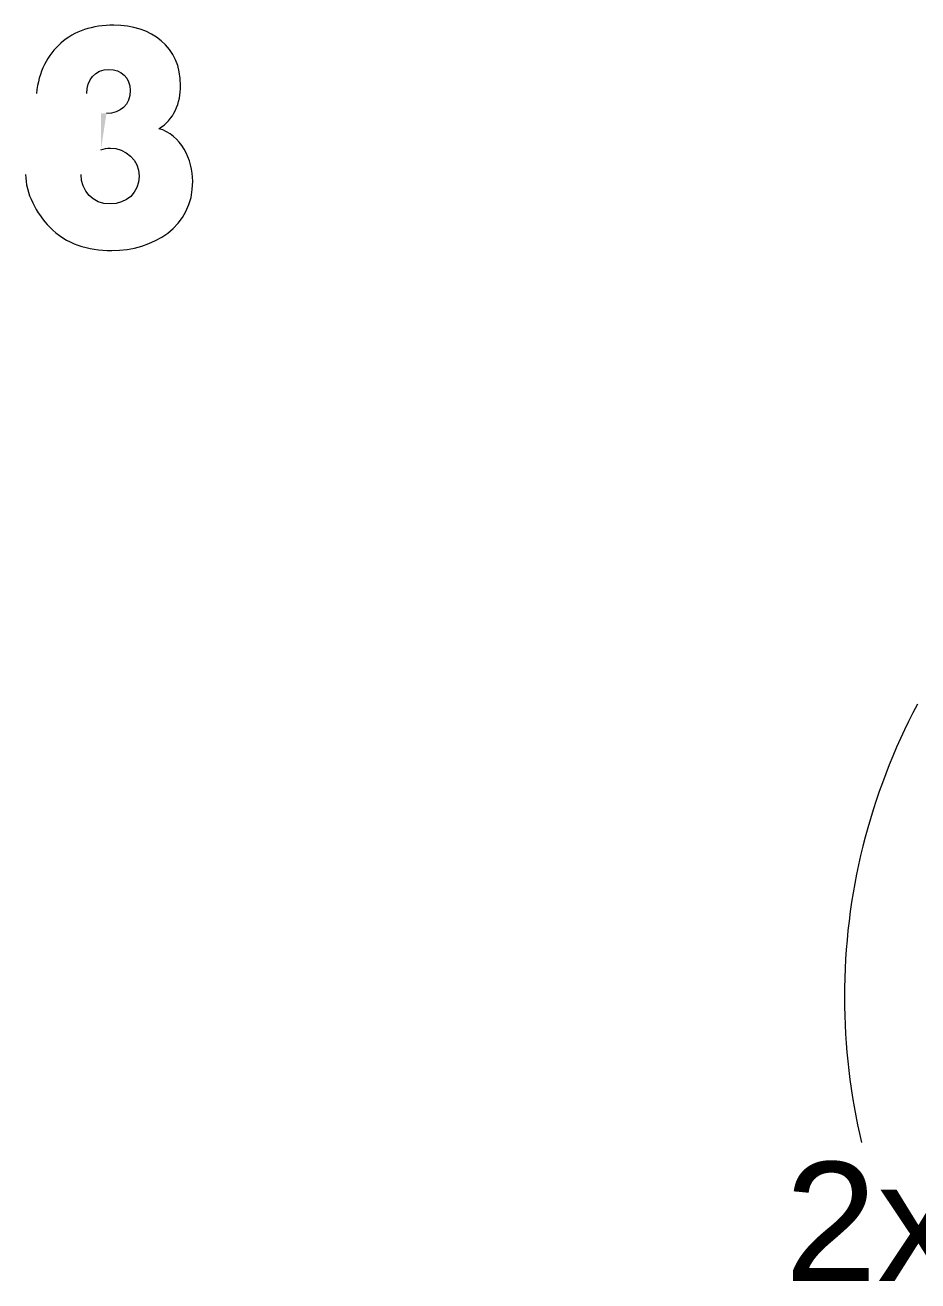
# Model space of a CAD drawing. Header units: metres. Extents: x -8.4 to 7.9, y -3.9 to 2.
# Drawn here: x 3.0835 to 3.2276, y 0.9744 to 1.177 of the extents above; entities that cross this region are included whole.
import ezdxf

# ---------------------------------------------------------------- set-up
doc = ezdxf.new("R2010")
doc.units = ezdxf.units.M
doc.header["$MEASUREMENT"] = 0
doc.layers.add('PDF5_Geometry_Num_Penna__7', color=7, linetype='Continuous', lineweight=18)
doc.layers.add('PDF5_Text_Num_Penna__7', color=7, linetype='Continuous', lineweight=18)
doc.styles.add('GENERATED_STYLE_2', font='')
doc.styles.get('GENERATED_STYLE_2').set_extended_font_data('Arial')

msp = doc.modelspace()

# ---------------------------------------------------------------- hatches: boundary and pattern name
at = {"layer": 'PDF5_Geometry_Num_Penna__7', "linetype": 'Continuous', "lineweight": 18}
msp.add_hatch(color=7, dxfattribs=at).paths.add_polyline_path([(3.096595195217924, 1.162736005508945), (3.095701643090078, 1.162736005508945), (3.095701643090078, 1.156883239071558)])

# ---------------------------------------------------------------- linework, layer by layer
at = {"layer": 'PDF5_Geometry_Num_Penna__7', "color": 7, "linetype": 'Continuous', "lineweight": 18, "flags": 128}
msp.add_lwpolyline([(3.227513985229203, 1.067391461736804, 0.1233840107133719), (3.21574441445193, 1.020121064920233, 0.0587069191777265), (3.218490597991509, 0.9966727678320213)], format="xyb", dxfattribs=at)
at = {"layer": 'PDF5_Geometry_Num_Penna__7', "color": 7, "linetype": 'Continuous', "lineweight": 18}
for points in [[(3.097800001336969, 1.17698816194808), (3.09436131489831, 1.17698816194808), (3.091366426016481, 1.176003765353903), (3.089223390163197, 1.174085606786128)], [(3.108568793731053, 1.167203766148172), (3.108568793731053, 1.173503308649483), (3.103829988946379, 1.176988161948079), (3.097800001336968, 1.176988161948079)], [(3.089223390163198, 1.174085606786129), (3.087075886549276, 1.172164469711261), (3.085649181651815, 1.169482324074178), (3.085290271547131, 1.165951303915643)], [(3.093421595910525, 1.165951303915642), (3.093376918304132, 1.168143485135956), (3.094761924102293, 1.169839744925316), (3.096995804421906, 1.169839744925316)], [(3.096995804421907, 1.169839744925316), (3.098963108356714, 1.169839744925316), (3.100437469367658, 1.168500905987095), (3.100437469367658, 1.166444246839504)], [(3.105039262826063, 1.16027873715737), (3.107496531177639, 1.161663742955531), (3.108568793731051, 1.16452162051109), (3.108568793731051, 1.167203766148173)], [(3.100437469367659, 1.166444246839504), (3.100437469367659, 1.16411952205356), (3.098829075537537, 1.162736005508945), (3.096595195217922, 1.162736005508945)], [(3.11053162990522, 1.151789991942838), (3.11053162990522, 1.15523165688859), (3.108613471337445, 1.159339018169586), (3.105039262826063, 1.16027873715737)], [(3.095701643090078, 1.156883239071558), (3.096193096760393, 1.157015782637188), (3.096683061177161, 1.157151304709911), (3.097220681707415, 1.157151304709911)], [(3.097220681707415, 1.157151304709911), (3.09967795005899, 1.157151304709911), (3.101867152772211, 1.155184000775104), (3.101867152772211, 1.152637377210744)], [(3.08354933415138, 1.152906932102645), (3.083459978938594, 1.149958210080755), (3.085381116013463, 1.146473356782157), (3.087391608301117, 1.144418186888113)], [(3.09717302559393, 1.148126428218671), (3.094404503251156, 1.148126428218671), (3.092484855429834, 1.150224786465562), (3.092484855429834, 1.152906932102646)], [(3.101867152772212, 1.152637377210745), (3.101867152772212, 1.149912043220816), (3.099855171231012, 1.148126428218672), (3.097173025593929, 1.148126428218672)], [(3.097444069739377, 1.140620590344769), (3.104145710698218, 1.140620590344769), (3.110531629905219, 1.144418186888113), (3.110531629905219, 1.151789991942837)], [(3.087391608301115, 1.144418186888113), (3.090116942291044, 1.141646686038245), (3.093600306336096, 1.140620590344769), (3.097444069739378, 1.140620590344769)]]:
    msp.add_open_spline(points, degree=3, dxfattribs=at)

# ---------------------------------------------------------------- texts
at = {"layer": 'PDF5_Text_Num_Penna__7', "color": 7, "linetype": 'Continuous', "lineweight": 18, "insert": (3.206101646664286, 0.9743577347098036), "char_height": 0.01918868290168147, "attachment_point": 7, "style": 'GENERATED_STYLE_2'}
msp.add_mtext('\\A1;{\\pql;\\fArial|b0|i0|c0|p34;2x}', dxfattribs=at)

doc.saveas('drawing.dxf')
